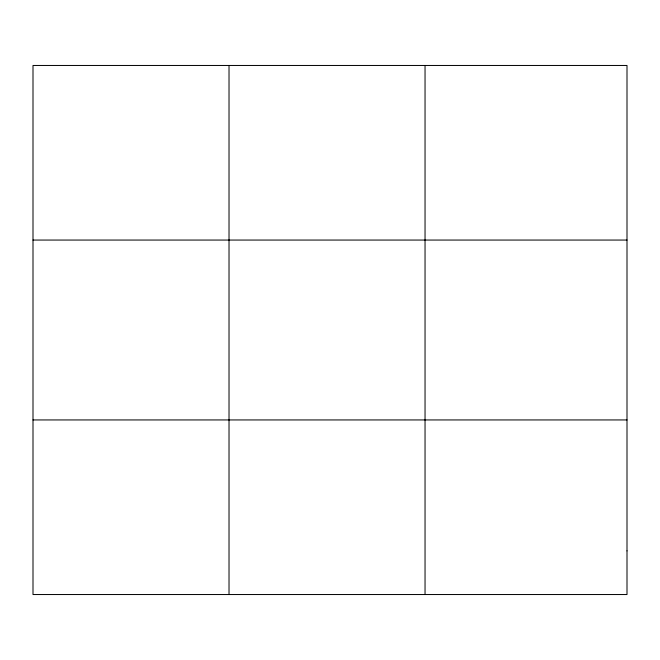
<?xml version="1.0" encoding="UTF-8"?>
<svg xmlns="http://www.w3.org/2000/svg" width="660" height="660" viewBox="0 0 660 660"><rect width="100%" height="100%" fill="white"/><g stroke="black" fill="none" stroke-linecap="round" stroke-linejoin="round"><path stroke-width="0.99" d="M229.02 594.536L229.02 65.464M425.04 594.536L425.04 65.464M33 240.059L627 240.059M33 419.941L627 419.941M627 550.885L627 594.536L33 594.536L33 65.464L627 65.464L627 550.885"/></g></svg>
